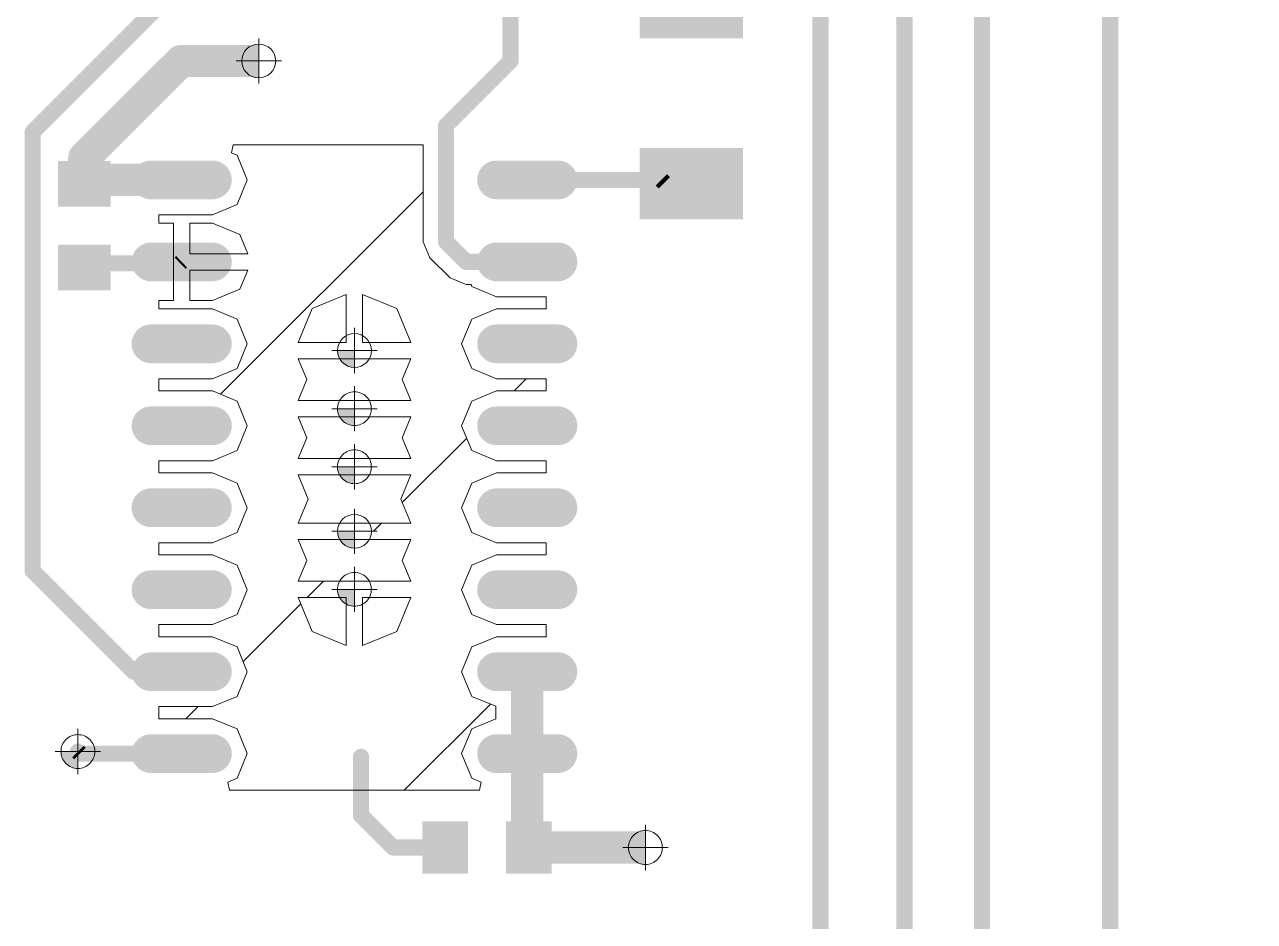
# Paper-space layout 'Лист1' of a CAD drawing. Header units: millimetres. Extents: x 0 to 420, y 0 to 297.
# Drawn here: x 111.93 to 130.97, y 177.05 to 190.95 of the extents above; entities that cross this region are included whole.
import ezdxf

# ---------------------------------------------------------------- set-up
doc = ezdxf.new("R2010")
doc.units = ezdxf.units.MM
for name, color, linetype in [('PDF _Геометрия', 7, 'Continuous'), ('PDF _Сплошная заливка', 7, 'Continuous'), ('TopLayer', 1, 'Continuous')]:
    doc.layers.add(name, color=color, linetype=linetype)

psp = doc.layouts.new('Лист1')

# ---------------------------------------------------------------- hatches: boundary and pattern name
h = psp.add_hatch()
h.set_pattern_fill('ANSI31', color=256)
h.set_pattern_definition([(45, (-1513.7564, -1178.5847), (-2.245064, 2.245064), [])])
h.paths.add_polyline_path([(148.383, 240.567), (148.383, 241.013), (148.329, 241.013), (148.329, 241.28), (149.383, 241.28), (149.383, 241.534), (148.329, 241.534), (148.329, 241.801), (148.383, 241.801), (148.383, 242.175), (148.258, 242.258), (147.733, 242.041), (147.121, 242.295), (147.052, 242.462), (146.927, 242.462), (146.801, 242.157), (146.955, 241.784), (146.355, 241.784, -0.109718), (146.383, 241.657, -0.109718), (146.355, 241.53), (146.955, 241.53), (146.737, 241.003), (146.21, 240.785), (146.21, 241.385, -0.222109), (145.956, 241.385), (145.956, 240.785), (145.583, 240.94), (145.21, 240.785), (145.21, 241.385, -0.222109), (144.956, 241.385), (144.956, 240.785), (144.583, 240.94), (144.21, 240.785), (144.21, 241.385, -0.222109), (143.956, 241.385), (143.956, 240.785), (143.43, 241.003), (143.212, 241.53), (143.812, 241.53, -0.109718), (143.783, 241.657, -0.109718), (143.812, 241.784), (143.212, 241.784), (143.366, 242.157), (143.212, 242.53), (143.812, 242.53, -0.109718), (143.783, 242.657, -0.109718), (143.812, 242.784), (143.212, 242.784), (143.326, 243.06), (143.312, 243.081), (143.171, 243.067), (142.996, 242.645), (142.383, 242.391), (141.987, 242.555), (141.837, 242.555), (141.837, 242.534), (140.783, 242.534), (140.783, 242.28), (141.837, 242.28), (141.837, 242.013), (141.783, 242.013), (141.783, 241.067), (141.783, 240.067), (141.783, 239.567), (140.812, 239.567), (140.783, 239.555), (140.583, 239.555), (140.583, 238.157), (141.982, 238.157), (141.982, 238.357), (141.993, 238.385), (141.993, 239.357), (148.173, 239.357), (148.173, 238.385), (148.185, 238.357), (148.185, 238.157), (149.583, 238.157), (149.583, 239.555), (149.383, 239.555), (149.355, 239.567), (148.383, 239.567)])
h.paths.add_polyline_path([(148.383, 245.747), (149.355, 245.747), (149.383, 245.759), (149.583, 245.759), (149.583, 245.901), (149.479, 245.97), (149.356, 245.919), (148.744, 246.173), (148.49, 246.785), (148.601, 247.053), (148.532, 247.157), (148.185, 247.157), (148.185, 246.957), (148.173, 246.928), (148.173, 245.957), (146.227, 245.957), (146.227, 245.903), (145.96, 245.903), (145.96, 246.957), (145.706, 246.957), (145.706, 245.903), (145.685, 245.903), (145.685, 245.753), (145.849, 245.357), (145.596, 244.745), (145.293, 244.619), (145.293, 244.494), (145.583, 244.374), (145.956, 244.529), (145.956, 243.929, -0.222109), (146.21, 243.929), (146.21, 244.529), (146.737, 244.31), (146.955, 243.784), (146.355, 243.784, -0.109718), (146.383, 243.657, -0.109718), (146.355, 243.53), (146.955, 243.53), (146.83, 243.227), (146.851, 243.194), (146.991, 243.206), (147.121, 243.519), (147.733, 243.773), (148.258, 243.555), (148.269, 243.556), (148.383, 243.639), (148.383, 244.567)])
h.paths.add_polyline_path([(144.117, 245.357), (144.323, 245.853), (144.254, 245.957), (141.993, 245.957), (141.993, 246.928), (141.982, 246.957), (141.982, 247.157), (140.583, 247.157), (140.583, 245.759), (140.783, 245.759), (140.812, 245.747), (141.783, 245.747), (141.783, 244.567), (141.783, 243.987), (141.887, 243.917), (142.383, 244.123), (142.996, 243.869), (143.054, 243.729), (143.189, 243.729), (143.43, 244.31), (143.956, 244.529), (143.956, 243.929, -0.222109), (144.21, 243.929), (144.21, 244.529), (144.583, 244.374), (144.774, 244.453), (144.774, 244.578), (144.371, 244.745)])
h.paths.add_polyline_path([(118.856, 180.54), (118.698, 180.922), (118.856, 181.305), (119.239, 181.464), (120.008, 181.464), (120.008, 181.651), (119.239, 181.651), (118.856, 181.81), (118.698, 182.192), (118.856, 182.575), (119.239, 182.734), (120.008, 182.734), (120.008, 182.921), (119.239, 182.921), (118.856, 183.08), (118.698, 183.462), (118.856, 183.845), (119.239, 184.004), (120.008, 184.004), (120.008, 184.191), (119.239, 184.191), (118.856, 184.35), (118.698, 184.732), (118.856, 185.115), (119.239, 185.274), (120.008, 185.274), (120.008, 185.461), (119.239, 185.461), (118.856, 185.62), (118.698, 186.002), (118.856, 186.385), (119.239, 186.544), (120.008, 186.544), (120.008, 186.731), (119.239, 186.731), (118.856, 186.89), (118.844, 186.921), (118.769, 186.921), (118.52, 187.024), (118.208, 187.336), (118.105, 187.585), (118.105, 189.085), (115.162, 189.085), (115.137, 188.96), (115.222, 188.925), (115.38, 188.542), (115.222, 188.16), (114.839, 188.001), (114.008, 188.001), (114.008, 187.872), (114.237, 187.872), (114.237, 187.272), (114.283, 187.272, -0.169966), (114.31, 187.304, -0.766507), (114.427, 187.272), (114.689, 187.272, -0.257933), (114.759, 187.399), (114.491, 187.399), (114.491, 187.872), (114.839, 187.872), (115.263, 187.696), (115.386, 187.399), (114.919, 187.399, -0.257933), (114.989, 187.272, -0.257916), (114.919, 187.145), (115.386, 187.145), (115.263, 186.848), (114.839, 186.673), (114.491, 186.673), (114.491, 187.145), (114.759, 187.145, -0.257916), (114.689, 187.272), (114.427, 187.272, -0.267396), (114.395, 187.218, -0.766507), (114.279, 187.25), (114.237, 187.25), (114.237, 186.673), (114.008, 186.673), (114.008, 186.544), (114.839, 186.544), (115.222, 186.385), (115.38, 186.002), (115.222, 185.62), (114.839, 185.461), (114.008, 185.461), (114.008, 185.274), (114.839, 185.274), (115.222, 185.115), (115.38, 184.732), (115.222, 184.35), (114.839, 184.191), (114.008, 184.191), (114.008, 184.004), (114.839, 184.004), (115.222, 183.845), (115.38, 183.462), (115.222, 183.08), (114.839, 182.921), (114.008, 182.921), (114.008, 182.734), (114.839, 182.734), (115.222, 182.575), (115.38, 182.192), (115.222, 181.81), (114.839, 181.651), (114.008, 181.651), (114.008, 181.464), (114.839, 181.464), (115.222, 181.305), (115.38, 180.922), (115.222, 180.54), (114.839, 180.381), (114.008, 180.381), (114.008, 180.194), (114.839, 180.194), (115.222, 180.035), (115.38, 179.652), (115.222, 179.27), (115.078, 179.21), (115.103, 179.085), (117.139, 179.085), (117.139, 179.54, -0.414214), (117.077, 179.602, -1), (117.202, 179.602, -0.414214), (117.139, 179.54), (117.139, 179.085), (118.976, 179.085), (119, 179.21), (118.856, 179.27), (118.698, 179.652), (118.856, 180.035), (119.227, 180.189), (119.227, 180.386)])
h.paths.add_polyline_path([(117.166, 181.326), (117.166, 181.926, -0.222109), (116.912, 181.926), (116.912, 181.326), (116.385, 181.544), (116.167, 182.07), (116.767, 182.07, -0.109718), (116.739, 182.197, -0.109718), (116.767, 182.324), (116.167, 182.324), (116.301, 182.647), (116.167, 182.97), (116.767, 182.97, -0.109718), (116.739, 183.097, -0.109718), (116.767, 183.224), (116.167, 183.224), (116.322, 183.597), (116.167, 183.97), (116.767, 183.97, -0.109718), (116.739, 184.097, -0.109718), (116.767, 184.224), (116.167, 184.224), (116.301, 184.547), (116.167, 184.87), (116.767, 184.87, -0.109718), (116.739, 184.997, -0.109718), (116.767, 185.124), (116.167, 185.124), (116.301, 185.447), (116.167, 185.77), (116.767, 185.77, -0.109718), (116.739, 185.897, -0.109718), (116.767, 186.024), (116.167, 186.024), (116.385, 186.551), (116.912, 186.769), (116.912, 186.169, -0.222109), (117.166, 186.169), (117.166, 186.769), (117.693, 186.551), (117.911, 186.024), (117.311, 186.024, -0.109718), (117.339, 185.897, -0.109718), (117.311, 185.77), (117.911, 185.77), (117.777, 185.447), (117.911, 185.124), (117.311, 185.124, -0.109718), (117.339, 184.997, -0.109718), (117.311, 184.87), (117.911, 184.87), (117.777, 184.547), (117.911, 184.224), (117.311, 184.224, -0.109718), (117.339, 184.097, -0.109718), (117.311, 183.97), (117.911, 183.97), (117.756, 183.597), (117.911, 183.224), (117.311, 183.224, -0.109718), (117.339, 183.097, -0.109718), (117.311, 182.97), (117.911, 182.97), (117.777, 182.647), (117.911, 182.324), (117.311, 182.324, -0.109718), (117.339, 182.197, -0.109718), (117.311, 182.07), (117.911, 182.07), (117.693, 181.544)], flags=16)
h.paths.add_polyline_path([(116.864, 182.197, -1), (117.214, 182.197, -1)], flags=0)
h.paths.add_polyline_path([(116.864, 183.097, -1), (117.214, 183.097, -1)], flags=0)
h.paths.add_polyline_path([(116.864, 184.097, -1), (117.214, 184.097, -1)], flags=0)
h.paths.add_polyline_path([(116.864, 184.997, -1), (117.214, 184.997, -1)], flags=0)
h.paths.add_polyline_path([(116.864, 185.897, -1), (117.214, 185.897, -1)], flags=0)
at = {"layer": 'PDF _Сплошная заливка', "transparency": 33554559}
for points in [[(115.294, 190.385, 0.414259), (115.556, 190.123), (115.556, 190.123), (115.556, 190.123), (115.556, 190.385), (115.556, 190.385)], [(116.777, 185.897, 0.198848), (116.853, 185.712), (116.853, 185.712, 0.198848), (117.039, 185.635), (117.039, 185.635), (117.039, 185.635), (117.039, 185.897), (117.039, 185.897)], [(116.777, 184.997, 0.19888), (116.853, 184.812), (116.853, 184.812, 0.198969), (117.039, 184.735), (117.039, 184.735), (117.039, 184.735), (117.039, 184.997), (117.039, 184.997)], [(116.777, 184.097, 0.19888), (116.853, 183.912), (116.853, 183.912, 0.198956), (117.039, 183.835), (117.039, 183.835), (117.039, 183.835), (117.039, 184.097), (117.039, 184.097)], [(116.777, 183.097, 0.198848), (116.853, 182.912), (116.853, 182.912, 0.198848), (117.039, 182.835), (117.039, 182.835), (117.039, 182.835), (117.039, 183.097), (117.039, 183.097)], [(116.777, 182.197, 0.198898), (116.853, 182.012), (116.853, 182.012, 0.198848), (117.039, 181.935), (117.039, 181.935), (117.039, 181.935), (117.039, 182.197), (117.039, 182.197)], [(112.494, 179.685, 0.414259), (112.756, 179.423), (112.756, 179.423), (112.756, 179.423), (112.756, 179.685), (112.756, 179.685)], [(121.282, 178.197, 0.414186), (121.544, 177.935), (121.544, 177.935), (121.544, 177.935), (121.544, 178.197), (121.544, 178.197)]]:
    psp.add_hatch(color=7, dxfattribs=at).paths.add_polyline_path(points)

# ---------------------------------------------------------------- linework, layer by layer
at = {"layer": 'PDF _Геометрия', "lineweight": 9}
for points in [[(115.819, 190.385, 0.414036), (115.556, 190.648, 0.414036), (115.294, 190.385, 0.413811), (115.556, 190.122, 0.413811)], [(117.301, 185.897, 0.414036), (117.039, 186.16, 0.414036), (116.777, 185.897, 0.413811), (117.039, 185.635, 0.413811)], [(117.301, 184.997, 0.414315), (117.039, 185.26, 0.414315), (116.777, 184.997, 0.414315), (117.039, 184.735, 0.414315)], [(117.301, 184.097, 0.414315), (117.039, 184.36, 0.414315), (116.777, 184.097, 0.414315), (117.039, 183.835, 0.414315)], [(117.301, 183.097, 0.414036), (117.039, 183.36, 0.414036), (116.777, 183.097, 0.413811), (117.039, 182.835, 0.413811)], [(117.301, 182.197, 0.414315), (117.039, 182.46, 0.414315), (116.777, 182.197, 0.414315), (117.039, 181.935, 0.414315)], [(113.019, 179.685, 0.414315), (112.756, 179.947, 0.414315), (112.494, 179.685, 0.414315), (112.756, 179.423, 0.414315)], [(121.806, 178.197, 0.414315), (121.544, 178.46, 0.414315), (121.281, 178.197, 0.414315), (121.544, 177.935, 0.414315)]]:
    psp.add_lwpolyline(points, format="xyb", close=True, dxfattribs=at)
for points in [[(115.556, 190.035), (115.556, 190.735)], [(115.907, 190.385), (115.206, 190.385)], [(117.039, 185.547), (117.039, 186.248)], [(117.389, 185.897), (116.689, 185.897)], [(117.039, 184.648), (117.039, 185.347)], [(117.389, 184.997), (116.689, 184.997)], [(117.039, 183.747), (117.039, 184.447)], [(117.389, 184.097), (116.689, 184.097)], [(117.039, 182.747), (117.039, 183.448)], [(117.389, 183.097), (116.689, 183.097)], [(117.039, 181.848), (117.039, 182.547)], [(117.389, 182.197), (116.689, 182.197)], [(112.756, 179.335), (112.756, 180.035)], [(113.107, 179.685), (112.406, 179.685)], [(121.544, 177.847), (121.544, 178.547)], [(121.894, 178.197), (121.194, 178.197)]]:
    psp.add_lwpolyline(points, dxfattribs=at)
at = {"layer": 'TopLayer', "lineweight": 20}
for p, q in [((115.137, 188.96), (115.162, 189.085)), ((115.222, 188.925), (115.137, 188.96)), ((115.162, 189.085), (118.105, 189.085)), ((115.38, 188.542), (115.222, 188.925)), ((118.105, 189.085), (118.105, 187.585)), ((115.222, 188.16), (115.38, 188.542)), ((114.839, 188.001), (115.222, 188.16)), ((114.008, 187.872), (114.008, 188.001)), ((114.008, 188.001), (114.839, 188.001)), ((114.237, 187.872), (114.008, 187.872)), ((114.237, 187.272), (114.237, 187.872)), ((114.839, 187.872), (114.491, 187.872)), ((114.491, 187.872), (114.491, 187.399)), ((115.263, 187.696), (114.839, 187.872)), ((115.386, 187.399), (115.263, 187.696)), ((118.105, 187.585), (118.208, 187.336)), ((114.491, 187.399), (115.386, 187.399)), ((114.237, 186.673), (114.237, 187.272)), ((118.208, 187.336), (118.52, 187.024)), ((115.386, 187.145), (114.491, 187.145)), ((114.491, 187.145), (114.491, 186.673)), ((115.263, 186.848), (115.386, 187.145)), ((118.52, 187.024), (118.769, 186.921)), ((114.839, 186.673), (115.263, 186.848)), ((118.769, 186.921), (118.844, 186.921)), ((118.844, 186.921), (118.856, 186.89)), ((118.856, 186.89), (119.239, 186.731)), ((114.008, 186.544), (114.008, 186.673)), ((114.008, 186.673), (114.237, 186.673)), ((114.491, 186.673), (114.839, 186.673)), ((116.912, 186.769), (116.385, 186.551)), ((116.912, 186.024), (116.912, 186.769)), ((117.693, 186.551), (117.166, 186.769)), ((117.166, 186.769), (117.166, 186.024)), ((119.239, 186.731), (120.008, 186.731)), ((120.008, 186.731), (120.008, 186.544)), ((114.839, 186.544), (114.008, 186.544)), ((115.222, 186.385), (114.839, 186.544)), ((116.385, 186.551), (116.167, 186.024)), ((117.911, 186.024), (117.693, 186.551)), ((119.239, 186.544), (118.856, 186.385)), ((120.008, 186.544), (119.239, 186.544)), ((115.38, 186.002), (115.222, 186.385)), ((118.856, 186.385), (118.698, 186.002)), ((115.222, 185.62), (115.38, 186.002)), ((116.167, 186.024), (116.912, 186.024)), ((117.166, 186.024), (117.911, 186.024)), ((118.698, 186.002), (118.856, 185.62)), ((117.911, 185.77), (116.167, 185.77)), ((116.167, 185.77), (116.301, 185.447)), ((117.777, 185.447), (117.911, 185.77)), ((114.839, 185.461), (115.222, 185.62)), ((118.856, 185.62), (119.239, 185.461)), ((114.008, 185.274), (114.008, 185.461)), ((114.008, 185.461), (114.839, 185.461)), ((116.301, 185.447), (116.167, 185.124)), ((117.911, 185.124), (117.777, 185.447)), ((119.239, 185.461), (120.008, 185.461)), ((120.008, 185.461), (120.008, 185.274)), ((114.839, 185.274), (114.008, 185.274)), ((115.222, 185.115), (114.839, 185.274)), ((115.38, 184.732), (115.222, 185.115)), ((116.167, 185.124), (117.911, 185.124)), ((118.856, 185.115), (118.698, 184.732)), ((119.239, 185.274), (118.856, 185.115)), ((120.008, 185.274), (119.239, 185.274)), ((115.222, 184.35), (115.38, 184.732)), ((117.911, 184.87), (116.167, 184.87)), ((116.167, 184.87), (116.301, 184.547)), ((117.777, 184.547), (117.911, 184.87)), ((118.698, 184.732), (118.856, 184.35)), ((116.301, 184.547), (116.167, 184.224)), ((117.911, 184.224), (117.777, 184.547)), ((114.839, 184.191), (115.222, 184.35)), ((118.856, 184.35), (119.239, 184.191)), ((114.008, 184.004), (114.008, 184.191)), ((114.008, 184.191), (114.839, 184.191)), ((116.167, 184.224), (117.911, 184.224)), ((119.239, 184.191), (120.008, 184.191)), ((120.008, 184.191), (120.008, 184.004)), ((114.839, 184.004), (114.008, 184.004)), ((115.222, 183.845), (114.839, 184.004)), ((117.911, 183.97), (116.167, 183.97)), ((116.167, 183.97), (116.322, 183.597)), ((117.756, 183.597), (117.911, 183.97)), ((119.239, 184.004), (118.856, 183.845)), ((120.008, 184.004), (119.239, 184.004)), ((115.38, 183.462), (115.222, 183.845)), ((118.856, 183.845), (118.698, 183.462)), ((116.322, 183.597), (116.167, 183.224)), ((117.911, 183.224), (117.756, 183.597)), ((115.222, 183.08), (115.38, 183.462)), ((118.698, 183.462), (118.856, 183.08)), ((116.167, 183.224), (117.911, 183.224)), ((114.839, 182.921), (115.222, 183.08)), ((118.856, 183.08), (119.239, 182.921)), ((114.008, 182.734), (114.008, 182.921)), ((114.008, 182.921), (114.839, 182.921)), ((117.911, 182.97), (116.167, 182.97)), ((116.167, 182.97), (116.301, 182.647)), ((117.777, 182.647), (117.911, 182.97)), ((119.239, 182.921), (120.008, 182.921)), ((120.008, 182.921), (120.008, 182.734)), ((114.839, 182.734), (114.008, 182.734)), ((115.222, 182.575), (114.839, 182.734)), ((116.301, 182.647), (116.167, 182.324)), ((117.911, 182.324), (117.777, 182.647)), ((119.239, 182.734), (118.856, 182.575)), ((120.008, 182.734), (119.239, 182.734)), ((115.38, 182.192), (115.222, 182.575)), ((118.856, 182.575), (118.698, 182.192)), ((116.167, 182.324), (117.911, 182.324)), ((115.222, 181.81), (115.38, 182.192)), ((116.912, 182.07), (116.167, 182.07)), ((116.167, 182.07), (116.385, 181.544)), ((116.912, 181.326), (116.912, 182.07)), ((117.911, 182.07), (117.166, 182.07)), ((117.166, 182.07), (117.166, 181.326)), ((117.693, 181.544), (117.911, 182.07)), ((118.698, 182.192), (118.856, 181.81)), ((114.839, 181.651), (115.222, 181.81)), ((118.856, 181.81), (119.239, 181.651)), ((114.008, 181.464), (114.008, 181.651)), ((114.008, 181.651), (114.839, 181.651)), ((116.385, 181.544), (116.912, 181.326)), ((117.166, 181.326), (117.693, 181.544)), ((119.239, 181.651), (120.008, 181.651)), ((120.008, 181.651), (120.008, 181.464)), ((114.839, 181.464), (114.008, 181.464)), ((115.222, 181.305), (114.839, 181.464)), ((115.38, 180.922), (115.222, 181.305)), ((118.856, 181.305), (118.698, 180.922)), ((119.239, 181.464), (118.856, 181.305)), ((120.008, 181.464), (119.239, 181.464)), ((115.222, 180.54), (115.38, 180.922)), ((118.698, 180.922), (118.856, 180.54)), ((114.839, 180.381), (115.222, 180.54)), ((118.856, 180.54), (119.227, 180.386)), ((114.008, 180.194), (114.008, 180.381)), ((114.008, 180.381), (114.839, 180.381)), ((119.227, 180.386), (119.227, 180.189)), ((114.839, 180.194), (114.008, 180.194)), ((115.222, 180.035), (114.839, 180.194)), ((119.227, 180.189), (118.856, 180.035)), ((115.38, 179.652), (115.222, 180.035)), ((118.856, 180.035), (118.698, 179.652)), ((115.222, 179.27), (115.38, 179.652)), ((118.698, 179.652), (118.856, 179.27)), ((115.078, 179.21), (115.222, 179.27)), ((115.103, 179.085), (115.078, 179.21)), ((118.856, 179.27), (119, 179.21)), ((119, 179.21), (118.976, 179.085)), ((118.976, 179.085), (115.103, 179.085))]:
    psp.add_line(p, q, dxfattribs=at)
for points, const_width in [([(119.456, 190.385), (119.456, 198.785)], 0.25), ([(126.756, 172.985), (126.756, 198.285)], 0.25), ([(128.741, 165.659), (128.741, 194.67)], 0.25), ([(125.556, 170.885), (125.556, 193.985)], 0.25), ([(112.056, 189.285), (115.956, 193.185)], 0.25), ([(124.256, 169.185), (124.256, 191.685)], 0.25), ([(112.856, 188.885), (114.356, 190.385)], 0.5), ([(114.356, 190.385), (115.556, 190.385)], 0.5), ([(118.456, 189.385), (119.456, 190.385)], 0.25), ([(118.456, 187.585), (118.456, 189.385)], 0.25), ([(112.056, 182.485), (112.056, 189.285)], 0.25), ([(112.856, 188.481), (112.856, 188.885)], 0.5), ([(112.856, 188.481), (112.918, 188.542)], 0.5), ([(112.918, 188.542), (114.364, 188.542)], 0.5), ([(114.839, 188.542), (113.889, 188.542)], 0.6), ([(120.189, 188.542), (119.239, 188.542)], 0.6), ([(119.714, 188.542), (121.791, 188.542)], 0.25), ([(121.791, 188.542), (121.836, 188.497)], 0.25), ([(114.839, 187.272), (113.889, 187.272)], 0.6), ([(118.456, 187.585), (118.769, 187.272)], 0.25), ([(120.189, 187.272), (119.239, 187.272)], 0.6), ([(112.856, 187.25), (114.341, 187.25)], 0.25), ([(114.341, 187.25), (114.364, 187.272)], 0.25), ([(118.769, 187.272), (119.714, 187.272)], 0.25), ([(114.839, 186.002), (113.889, 186.002)], 0.6), ([(120.189, 186.002), (119.239, 186.002)], 0.6), ([(114.839, 184.732), (113.889, 184.732)], 0.6), ([(120.189, 184.732), (119.239, 184.732)], 0.6), ([(114.839, 183.462), (113.889, 183.462)], 0.6), ([(120.189, 183.462), (119.239, 183.462)], 0.6), ([(112.056, 182.485), (113.619, 180.922)], 0.25), ([(114.839, 182.192), (113.889, 182.192)], 0.6), ([(120.189, 182.192), (119.239, 182.192)], 0.6), ([(114.839, 180.922), (113.889, 180.922)], 0.6), ([(120.189, 180.922), (119.239, 180.922)], 0.6), ([(119.714, 179.652), (119.714, 180.922)], 0.5), ([(113.619, 180.922), (114.364, 180.922)], 0.25), ([(114.839, 179.652), (113.889, 179.652)], 0.6), ([(120.189, 179.652), (119.239, 179.652)], 0.6), ([(112.756, 179.685), (112.789, 179.652)], 0.25), ([(112.789, 179.652), (114.364, 179.652)], 0.25), ([(119.714, 178.222), (119.714, 179.652)], 0.5), ([(117.139, 178.697), (117.139, 179.602)], 0.25), ([(117.139, 178.697), (117.639, 178.197)], 0.25), ([(119.714, 178.222), (119.739, 178.197)], 0.5), ([(119.739, 178.197), (121.544, 178.197)], 0.5), ([(117.639, 178.197), (118.444, 178.197)], 0.25)]:
    psp.add_lwpolyline(points, dxfattribs=dict(at, const_width=const_width))
for points, const_width in [([(114.231, 190.385, 1), (114.481, 190.385, 1)], 0.25), ([(114.231, 190.385, 1), (114.481, 190.385, 1)], 0.25), ([(119.394, 190.385, 1), (119.519, 190.385, 1)], 0.125), ([(119.394, 190.385, 1), (119.519, 190.385, 1)], 0.125), ([(118.394, 189.385, 1), (118.519, 189.385, 1)], 0.125), ([(118.394, 189.385, 1), (118.519, 189.385, 1)], 0.125), ([(111.994, 189.285, 1), (112.119, 189.285, 1)], 0.125), ([(111.994, 189.285, 1), (112.119, 189.285, 1)], 0.125), ([(112.731, 188.885, 1), (112.981, 188.885, 1)], 0.25), ([(112.731, 188.885, 1), (112.981, 188.885, 1)], 0.25), ([(112.731, 188.481, 1), (112.981, 188.481, 1)], 0.25), ([(112.731, 188.481, 1), (112.981, 188.481, 1)], 0.25), ([(112.793, 188.542, 1), (113.043, 188.542, 1)], 0.25), ([(112.793, 188.542, 1), (113.043, 188.542, 1)], 0.25), ([(113.739, 188.542, 1), (114.039, 188.542, 1)], 0.3), ([(114.239, 188.542, 1), (114.489, 188.542, 1)], 0.25), ([(114.689, 188.542, 1), (114.989, 188.542, 1)], 0.3), ([(119.089, 188.542, 1), (119.389, 188.542, 1)], 0.3), ([(120.039, 188.542, 1), (120.339, 188.542, 1)], 0.3), ([(119.652, 188.542, 1), (119.777, 188.542, 1)], 0.125), ([(121.729, 188.542, 1), (121.854, 188.542, 1)], 0.125), ([(121.729, 188.542, 1), (121.854, 188.542, 1)], 0.125), ([(121.774, 188.497, 1), (121.899, 188.497, 1)], 0.125), ([(113.739, 187.272, 1), (114.039, 187.272, 1)], 0.3), ([(114.689, 187.272, 1), (114.989, 187.272, 1)], 0.3), ([(118.394, 187.585, 1), (118.519, 187.585, 1)], 0.125), ([(118.394, 187.585, 1), (118.519, 187.585, 1)], 0.125), ([(119.089, 187.272, 1), (119.389, 187.272, 1)], 0.3), ([(120.039, 187.272, 1), (120.339, 187.272, 1)], 0.3), ([(112.794, 187.25, 1), (112.919, 187.25, 1)], 0.125), ([(114.279, 187.25, 1), (114.404, 187.25, 1)], 0.125), ([(114.279, 187.25, 1), (114.404, 187.25, 1)], 0.125), ([(114.302, 187.272, 1), (114.427, 187.272, 1)], 0.125), ([(118.707, 187.272, 1), (118.832, 187.272, 1)], 0.125), ([(118.707, 187.272, 1), (118.832, 187.272, 1)], 0.125), ([(119.652, 187.272, 1), (119.777, 187.272, 1)], 0.125), ([(113.739, 186.002, 1), (114.039, 186.002, 1)], 0.3), ([(114.689, 186.002, 1), (114.989, 186.002, 1)], 0.3), ([(119.089, 186.002, 1), (119.389, 186.002, 1)], 0.3), ([(120.039, 186.002, 1), (120.339, 186.002, 1)], 0.3), ([(113.739, 184.732, 1), (114.039, 184.732, 1)], 0.3), ([(114.689, 184.732, 1), (114.989, 184.732, 1)], 0.3), ([(119.089, 184.732, 1), (119.389, 184.732, 1)], 0.3), ([(120.039, 184.732, 1), (120.339, 184.732, 1)], 0.3), ([(113.739, 183.462, 1), (114.039, 183.462, 1)], 0.3), ([(114.689, 183.462, 1), (114.989, 183.462, 1)], 0.3), ([(119.089, 183.462, 1), (119.389, 183.462, 1)], 0.3), ([(120.039, 183.462, 1), (120.339, 183.462, 1)], 0.3), ([(111.994, 182.485, 1), (112.119, 182.485, 1)], 0.125), ([(111.994, 182.485, 1), (112.119, 182.485, 1)], 0.125), ([(113.739, 182.192, 1), (114.039, 182.192, 1)], 0.3), ([(114.689, 182.192, 1), (114.989, 182.192, 1)], 0.3), ([(119.089, 182.192, 1), (119.389, 182.192, 1)], 0.3), ([(120.039, 182.192, 1), (120.339, 182.192, 1)], 0.3), ([(113.739, 180.922, 1), (114.039, 180.922, 1)], 0.3), ([(114.689, 180.922, 1), (114.989, 180.922, 1)], 0.3), ([(119.089, 180.922, 1), (119.389, 180.922, 1)], 0.3), ([(119.589, 180.922, 1), (119.839, 180.922, 1)], 0.25), ([(120.039, 180.922, 1), (120.339, 180.922, 1)], 0.3), ([(113.557, 180.922, 1), (113.682, 180.922, 1)], 0.125), ([(113.557, 180.922, 1), (113.682, 180.922, 1)], 0.125), ([(114.302, 180.922, 1), (114.427, 180.922, 1)], 0.125), ([(113.739, 179.652, 1), (114.039, 179.652, 1)], 0.3), ([(114.689, 179.652, 1), (114.989, 179.652, 1)], 0.3), ([(119.089, 179.652, 1), (119.389, 179.652, 1)], 0.3), ([(120.039, 179.652, 1), (120.339, 179.652, 1)], 0.3), ([(112.694, 179.685, 1), (112.819, 179.685, 1)], 0.125), ([(112.727, 179.652, 1), (112.852, 179.652, 1)], 0.125), ([(112.727, 179.652, 1), (112.852, 179.652, 1)], 0.125), ([(114.302, 179.652, 1), (114.427, 179.652, 1)], 0.125), ([(119.589, 179.652, 1), (119.839, 179.652, 1)], 0.25), ([(119.589, 179.652, 1), (119.839, 179.652, 1)], 0.25), ([(117.077, 179.602, 1), (117.202, 179.602, 1)], 0.125), ([(117.077, 178.697, 1), (117.202, 178.697, 1)], 0.125), ([(117.077, 178.697, 1), (117.202, 178.697, 1)], 0.125), ([(119.589, 178.222, 1), (119.839, 178.222, 1)], 0.25), ([(119.589, 178.222, 1), (119.839, 178.222, 1)], 0.25), ([(119.614, 178.197, 1), (119.864, 178.197, 1)], 0.25), ([(119.614, 178.197, 1), (119.864, 178.197, 1)], 0.25), ([(117.577, 178.197, 1), (117.702, 178.197, 1)], 0.125), ([(117.577, 178.197, 1), (117.702, 178.197, 1)], 0.125), ([(118.381, 178.197, 1), (118.506, 178.197, 1)], 0.125)]:
    psp.add_lwpolyline(points, format="xyb", close=True, dxfattribs=dict(at, const_width=const_width))
for points in [[(123.056, 190.735), (123.056, 191.841), (121.456, 190.735), (121.456, 191.841)], [(123.056, 187.93), (123.056, 189.035), (121.456, 187.93), (121.456, 189.035)], [(113.263, 188.125), (113.263, 188.836), (112.45, 188.125), (112.45, 188.836)], [(113.263, 186.83), (113.263, 187.541), (112.45, 186.83), (112.45, 187.541)], [(118.088, 177.791), (118.799, 177.791), (118.088, 178.604), (118.799, 178.604)], [(119.383, 177.791), (120.095, 177.791), (119.383, 178.604), (120.095, 178.604)]]:
    psp.add_solid(points, dxfattribs=at)

doc.saveas('drawing.dxf')
